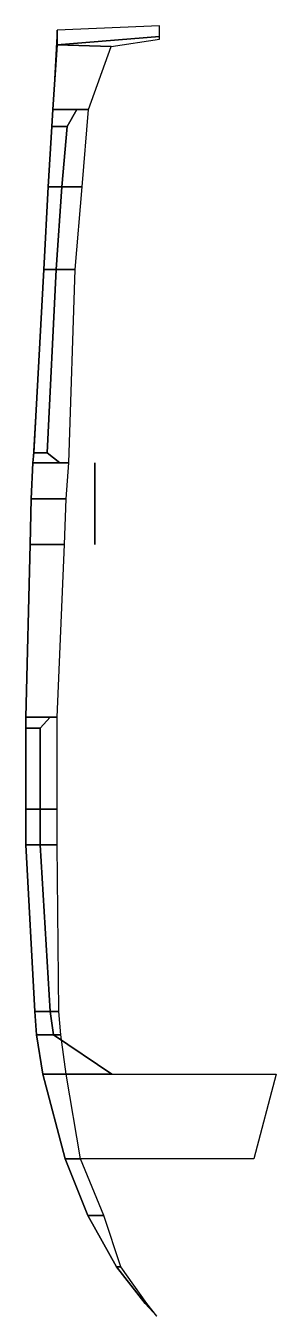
# Model space of a CAD drawing. Extents: x -1.5 to 1.3, y -7.1 to 7.2.
import ezdxf

# ---------------------------------------------------------------- set-up
doc = ezdxf.new("R2010")
doc.units = 0
doc.layers.add('H2', color=7, linetype='CONTINUOUS')

msp = doc.modelspace()

# ---------------------------------------------------------------- linework, layer by layer
at = {"layer": 'H2'}
for points in [[(-1.14, 7.18, 0.96), (-1.19, 6.3, 0.96), (-1.19, 6.3, 0.03), (-1.14, 7.02, 0.03)], [(-1.14, 7.02, 0.03), (0, 7.11, 0.03), (0, 7.23, 0.96), (-1.14, 7.18, 0.96)], [(-0.54, 7, -0.11), (0, 7.08, -0.11), (0, 7.11, 0.03), (-1.14, 7.02, 0.03)], [(-1.14, 7.02, 0.03), (-1.19, 6.3, 0.03), (-0.79, 6.3, -0.18), (-0.54, 7, -0.11)], [(-1.19, 6.3, 0.03), (-1.24, 5.44, 0.03), (-0.86, 5.44, -0.23), (-0.79, 6.3, -0.18)], [(-1.19, 6.3, 0.89), (-1.2, 6.11, 0.89), (-1.2, 6.11, 0.03), (-1.19, 6.3, 0.03)], [(-0.92, 6.3, 0.89), (-1.03, 6.11, 0.89), (-1.2, 6.11, 0.89), (-1.19, 6.3, 0.89)], [(-0.92, 6.3, 0.46), (-1.03, 6.11, 0.46), (-1.03, 6.11, 0.89), (-0.92, 6.3, 0.89)], [(-1.2, 6.11, 0.89), (-1.24, 5.44, 0.89), (-1.24, 5.44, 0.03), (-1.2, 6.11, 0.03)], [(-1.03, 6.11, 0.89), (-1.09, 5.44, 0.89), (-1.24, 5.44, 0.89), (-1.2, 6.11, 0.89)], [(-1.03, 6.11, 0.46), (-1.09, 5.44, 0.46), (-1.09, 5.44, 0.89), (-1.03, 6.11, 0.89)], [(-1.24, 5.44, 0.89), (-1.29, 4.52, 0.89), (-1.29, 4.52, 0.03), (-1.24, 5.44, 0.03)], [(-1.24, 5.44, 0.03), (-1.29, 4.52, 0.03), (-0.94, 4.52, -0.32), (-0.86, 5.44, -0.23)], [(-1.09, 5.44, 0.89), (-1.15, 4.52, 0.89), (-1.29, 4.52, 0.89), (-1.24, 5.44, 0.89)], [(-1.09, 5.44, 0.46), (-1.15, 4.52, 0.46), (-1.15, 4.52, 0.89), (-1.09, 5.44, 0.89)], [(-1.29, 4.52, 0.03), (-1.41, 2.37, 0.03), (-1.01, 2.37, -0.5), (-0.94, 4.52, -0.32)], [(-1.29, 4.52, 0.89), (-1.4, 2.48, 0.89), (-1.4, 2.48, 0.03), (-1.29, 4.52, 0.03)], [(-1.15, 4.52, 0.89), (-1.25, 2.48, 0.89), (-1.4, 2.48, 0.89), (-1.29, 4.52, 0.89)], [(-1.15, 4.52, 0.46), (-1.25, 2.48, 0.46), (-1.25, 2.48, 0.89), (-1.15, 4.52, 0.89)], [(-1.4, 2.48, 0.89), (-1.41, 2.37, 0.89), (-1.41, 2.37, 0.03), (-1.4, 2.48, 0.03)], [(-1.25, 2.48, 0.89), (-1.11, 2.37, 0.89), (-1.41, 2.37, 0.89), (-1.4, 2.48, 0.89)], [(-1.25, 2.48, 0.46), (-1.11, 2.37, 0.46), (-1.11, 2.37, 0.89), (-1.25, 2.48, 0.89)], [(-1.41, 2.37, 0.89), (-1.43, 1.97, 0.89), (-1.43, 1.97, 0.03), (-1.41, 2.37, 0.03)], [(-1.41, 2.37, 0.03), (-1.43, 1.97, 0.03), (-1.04, 1.97, -0.53), (-1.01, 2.37, -0.5)], [(-0.72, 2.37, 0.03), (-0.72, 1.46, 0.03), (-0.72, 1.46, 0.89), (-0.72, 2.37, 0.89)], [(-1.43, 1.97, 0.89), (-1.44, 1.46, 0.89), (-1.44, 1.46, 0.03), (-1.43, 1.97, 0.03)], [(-1.43, 1.97, 0.03), (-1.44, 1.46, 0.03), (-1.06, 1.46, -0.57), (-1.04, 1.97, -0.53)], [(-1.44, 1.46, 0.89), (-1.49, -0.46, 0.89), (-1.49, -0.46, 0.03), (-1.44, 1.46, 0.03)], [(-1.44, 1.46, 0.03), (-1.49, -0.46, 0.03), (-1.14, -0.46, -0.71), (-1.06, 1.46, -0.57)], [(-1.49, -0.46, 0.89), (-1.49, -0.58, 0.89), (-1.49, -0.58, 0.03), (-1.49, -0.46, 0.03)], [(-1.49, -0.46, 0.03), (-1.49, -1.48, 0.03), (-1.14, -1.48, -0.77), (-1.14, -0.46, -0.71)], [(-1.22, -0.46, 0.89), (-1.33, -0.58, 0.89), (-1.49, -0.58, 0.89), (-1.49, -0.46, 0.89)], [(-1.22, -0.46, 0.03), (-1.33, -0.58, 0.03), (-1.33, -0.58, 0.89), (-1.22, -0.46, 0.89)], [(-1.49, -0.58, 0.89), (-1.49, -1.88, 0.89), (-1.49, -1.88, 0.03), (-1.49, -0.58, 0.03)], [(-1.33, -0.58, 0.89), (-1.33, -1.88, 0.89), (-1.49, -1.88, 0.89), (-1.49, -0.58, 0.89)], [(-1.33, -0.58, 0.03), (-1.33, -1.88, 0.03), (-1.33, -1.88, 0.89), (-1.33, -0.58, 0.89)], [(-1.49, -1.48, 0.03), (-1.49, -1.88, 0.03), (-1.14, -1.88, -0.77), (-1.14, -1.48, -0.77)], [(-1.49, -1.88, 0.89), (-1.39, -3.73, 0.89), (-1.39, -3.73, 0.03), (-1.49, -1.88, 0.03)], [(-1.49, -1.88, 0.03), (-1.39, -3.73, 0.03), (-1.12, -3.73, -0.76), (-1.14, -1.88, -0.77)], [(-1.33, -1.88, 0.89), (-1.22, -3.73, 0.89), (-1.39, -3.73, 0.89), (-1.49, -1.88, 0.89)], [(-1.33, -1.88, 0.03), (-1.22, -3.73, 0.03), (-1.22, -3.73, 0.89), (-1.33, -1.88, 0.89)], [(-1.39, -3.73, 0.89), (-1.37, -3.99, 0.97), (-1.37, -3.99, 0.03), (-1.39, -3.73, 0.03)], [(-1.39, -3.73, 0.03), (-1.37, -3.99, 0.03), (-1.1, -3.99, -0.73), (-1.12, -3.73, -0.76)], [(-1.22, -3.73, 0.89), (-1.18, -3.99, 0.97), (-1.37, -3.99, 0.97), (-1.39, -3.73, 0.89)], [(-1.22, -3.73, 0.03), (-1.18, -3.99, 0.03), (-1.18, -3.99, 0.97), (-1.22, -3.73, 0.89)], [(-1.37, -3.99, 0.97), (-1.3, -4.43, 0.97), (-1.3, -4.43, 0.03), (-1.37, -3.99, 0.03)], [(-1.37, -3.99, 0.03), (-1.3, -4.43, 0.03), (-1.04, -4.43, -0.7), (-1.1, -3.99, -0.73)], [(-1.18, -3.99, 0.97), (-0.53, -4.43, 0.97), (-1.3, -4.43, 0.97), (-1.37, -3.99, 0.97)], [(-1.18, -3.99, 0.03), (-0.53, -4.43, 0.03), (-0.53, -4.43, 0.97), (-1.18, -3.99, 0.97)], [(-1.3, -4.43, 0.97), (-1.05, -5.37, 0.97), (-1.05, -5.37, 0.03), (-1.3, -4.43, 0.03)], [(-1.3, -4.43, 0.03), (-1.05, -5.37, 0.03), (-0.88, -5.37, -0.65), (-1.04, -4.43, -0.7)], [(1.3, -4.43, 0.97), (1.05, -5.37, 0.97), (-1.05, -5.37, 0.97), (-1.3, -4.43, 0.97)], [(-1.05, -5.37, 0.97), (-0.8, -6, 0.97), (-0.8, -6, 0.03), (-1.05, -5.37, 0.03)], [(-1.05, -5.37, 0.03), (-0.8, -6, 0.03), (-0.62, -6, -0.54), (-0.88, -5.37, -0.65)], [(-0.8, -6, 0.97), (-0.48, -6.57, 0.97), (-0.48, -6.57, 0.03), (-0.8, -6, 0.03)], [(-0.8, -6, 0.03), (-0.48, -6.57, 0.03), (-0.43, -6.57, -0.32), (-0.62, -6, -0.54)], [(-0.48, -6.57, 0.03), (-0.16, -6.98, 0.47), (-0.14, -6.98, 0.06), (-0.43, -6.57, -0.32)], [(-0.48, -6.57, 0.97), (-0.16, -6.98, 0.97), (-0.16, -6.98, 0.47), (-0.48, -6.57, 0.03)], [(-0.16, -6.98, 0.47), (-0.03, -7.12, 0.75), (-0.03, -7.12, 0.3), (-0.14, -6.98, 0.06)], [(-0.16, -6.98, 0.97), (-0.03, -7.12, 0.97), (-0.03, -7.12, 0.75), (-0.16, -6.98, 0.47)]]:
    msp.add_3dface(points, dxfattribs=at)

doc.saveas('drawing.dxf')
